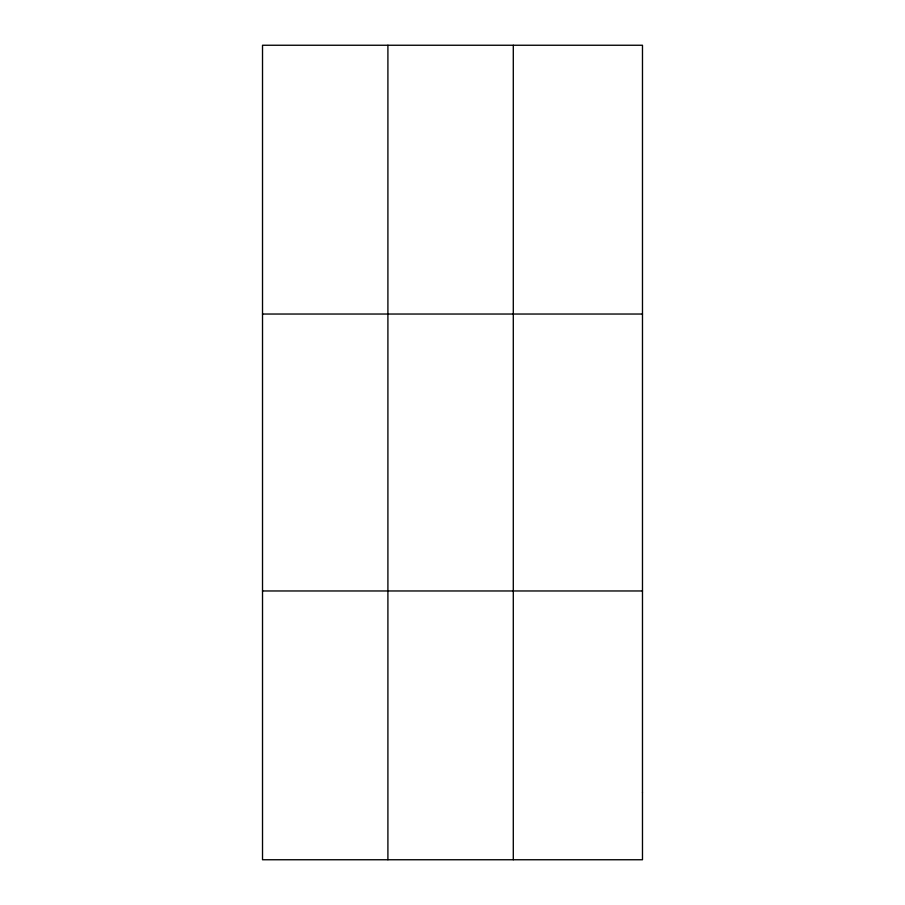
<?xml version="1.0" encoding="UTF-8"?>
<svg xmlns="http://www.w3.org/2000/svg" width="905" height="905" viewBox="0 0 905 905"><rect width="100%" height="100%" fill="white"/><g stroke="black" fill="none" stroke-linecap="round" stroke-linejoin="round"><path stroke-width="1.36" d="M387.906 859.75L387.906 45.25M513.293 859.75L513.293 45.25M262.518 314.035L642.482 314.035M262.518 590.965L642.482 590.965M642.482 792.554L642.482 859.75L262.518 859.75L262.518 45.25L642.482 45.25L642.482 792.554"/></g></svg>
